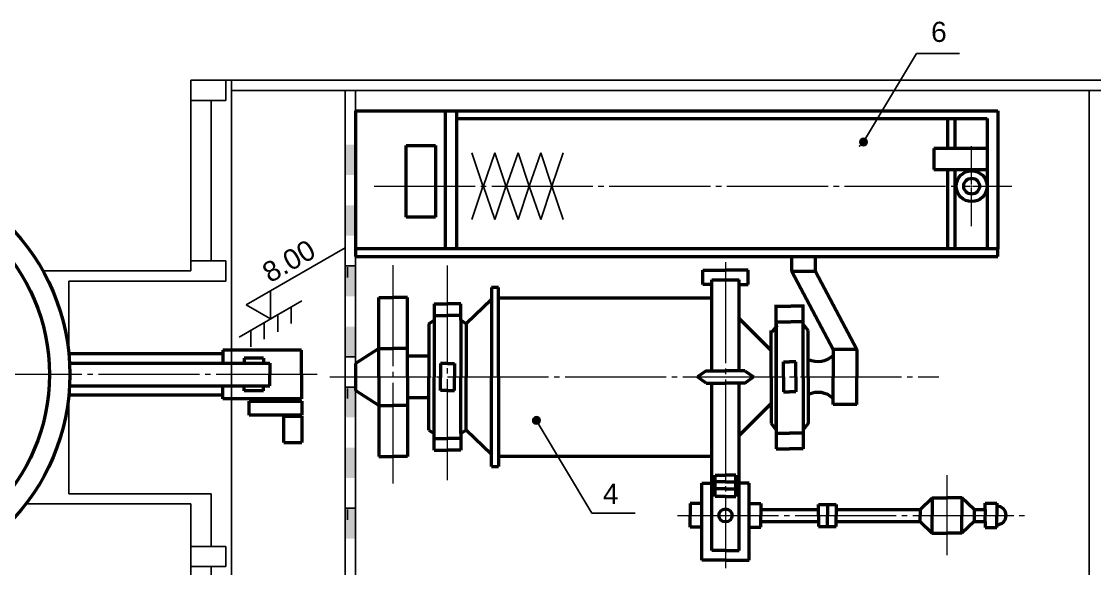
# Model space of a CAD drawing. Header units: millimetres. Extents: x 2139 to 2733, y 1509 to 1929.
# Drawn here: x 2284.6 to 2401.4, y 1667.3 to 1726.9 of the extents above; entities that cross this region are included whole.
import ezdxf

# ---------------------------------------------------------------- set-up
doc = ezdxf.new("R2010")
doc.units = ezdxf.units.MM
doc.linetypes.add('JIS_08_11', pattern=[12.8, 11, -0.6, 0.6, -0.6])
doc.layers.add('中心线', color=7, linetype='JIS_08_11', lineweight=9)
doc.layers.add('设备', color=7, linetype='Continuous', lineweight=50)
doc.layers.add('厂房', color=7, linetype='Continuous')
doc.layers.add('标注', color=7, linetype='Continuous')
doc.styles.get("Standard").update_dxf_attribs({"font": 'arial.ttf'})

# ---------------------------------------------------------------- blocks, each defined once
blk = doc.blocks.new('*U17')
at = {"layer": '中心线', "color": 0, "transparency": 16777216}
blk.add_line((70.18, 0), (-34.78, 0), dxfattribs=at)
blk = doc.blocks.new('*U25')
at = {"layer": '中心线', "color": 0, "transparency": 16777216}
for p, q in [((0, 0.17), (0, 4.37)), ((-65.03, 0), (-0.17, 0)), ((0.17, 0), (4.37, 0)), ((0, -4.37), (0, -0.17))]:
    blk.add_line(p, q, dxfattribs=at)
at = {"layer": '中心线', "color": 0, "linetype": 'Continuous', "transparency": 16777216}
for p, q in [((-0.09, 0), (0.09, 0)), ((0, -0.09), (0, 0.09))]:
    blk.add_line(p, q, dxfattribs=at)
blk = doc.blocks.new('*U26')
at = {"layer": '中心线', "color": 0, "transparency": 16777216}
blk.add_line((0, -10.49), (0, 12.88), dxfattribs=at)
blk = doc.blocks.new('*U27')
at = {"layer": '中心线', "color": 0, "transparency": 16777216}
blk.add_line((0, -15.96), (0, 7.84), dxfattribs=at)
blk = doc.blocks.new('*U29')
at = {"layer": '中心线', "color": 0, "transparency": 16777216}
blk.add_line((-29.95, 0), (36.32, 0), dxfattribs=at)

msp = doc.modelspace()

# ---------------------------------------------------------------- hatches: boundary and pattern name
at = {"layer": '厂房', "lineweight": -3, "true_color": 0x000000}
for points in [[(2319.841, 1710.139), (2319.841, 1713.439), (2320.941, 1713.439), (2320.941, 1710.139)], [(2319.841, 1703.539), (2319.841, 1706.839), (2320.941, 1706.839), (2320.941, 1703.539)], [(2319.841, 1696.939), (2319.841, 1700.239), (2320.941, 1700.239), (2320.941, 1696.939)], [(2319.841, 1690.339), (2319.841, 1693.639), (2320.941, 1693.639), (2320.941, 1690.339)], [(2319.841, 1683.739), (2319.841, 1687.039), (2320.941, 1687.039), (2320.941, 1683.739)], [(2319.841, 1677.139), (2319.841, 1680.439), (2320.941, 1680.439), (2320.941, 1677.139)], [(2319.841, 1670.539), (2319.841, 1673.839), (2320.941, 1673.839), (2320.941, 1670.539)]]:
    msp.add_hatch(color=18, dxfattribs=at).paths.add_polyline_path(points)
at = {"layer": '标注', "lineweight": -3, "true_color": 0x000000}
for points in [[(2376.65, 1713.73, 1), (2375.831, 1713.73, 1)], [(2341.057, 1683.414, -1), (2340.238, 1683.414, -1)]]:
    msp.add_hatch(color=18, dxfattribs=at).paths.add_polyline_path(points)

# ---------------------------------------------------------------- linework, layer by layer
at = {"layer": '中心线'}
for p, q in [((2361.22, 1700.657), (2361.22, 1667.302)), ((2385.342, 1668.734), (2385.342, 1677.454)), ((2355.995, 1673.056), (2393.745, 1673.056))]:
    msp.add_line(p, q, dxfattribs=at)
at = {"layer": '厂房', "color": 18, "lineweight": -3, "true_color": 0x000000}
for p, q in [((2303.049, 1699.693), (2303.049, 1720.466)), ((2307.449, 1720.466), (2303.049, 1720.466)), ((2307.449, 1720.466), (2481.802, 1720.466)), ((2307.449, 1719.366), (2481.802, 1719.366)), ((2319.841, 1687.039), (2319.841, 1719.366)), ((2320.941, 1633.426), (2320.941, 1719.366)), ((2303.049, 1718.266), (2305.249, 1718.266)), ((2305.249, 1718.266), (2306.849, 1718.266)), ((2319.841, 1710.139), (2319.841, 1713.439)), ((2320.941, 1713.439), (2320.941, 1710.139)), ((2319.841, 1703.539), (2319.841, 1706.839)), ((2320.941, 1706.839), (2320.941, 1703.539)), ((2306.849, 1700.793), (2303.049, 1700.793)), ((2303.049, 1699.693), (2286.938, 1699.693)), ((2320.941, 1700.239), (2319.841, 1700.239)), ((2319.841, 1700.239), (2320.941, 1700.239)), ((2319.841, 1696.939), (2319.841, 1700.239)), ((2320.081, 1700.095), (2320.081, 1698.995)), ((2320.081, 1698.995), (2320.081, 1700.095)), ((2320.941, 1700.239), (2320.941, 1696.939)), ((2303.049, 1698.593), (2289.76, 1698.593)), ((2289.76, 1698.593), (2289.76, 1690.665)), ((2303.049, 1698.593), (2305.249, 1698.593)), ((2305.249, 1698.593), (2306.849, 1698.593)), ((2319.841, 1690.339), (2319.841, 1693.639)), ((2320.941, 1693.639), (2320.941, 1690.339)), ((2320.941, 1690.339), (2319.841, 1690.339)), ((2319.841, 1690.339), (2320.941, 1690.339)), ((2319.841, 1683.739), (2319.841, 1687.039)), ((2319.841, 1628.045), (2319.841, 1687.039)), ((2319.841, 1687.039), (2320.941, 1687.039)), ((2320.081, 1686.895), (2320.081, 1685.795)), ((2320.081, 1685.795), (2320.081, 1686.895)), ((2320.941, 1687.039), (2320.941, 1683.739)), ((2289.76, 1686.159), (2289.76, 1675.406)), ((2319.841, 1677.139), (2319.841, 1680.439)), ((2320.941, 1680.439), (2320.941, 1677.139)), ((2305.249, 1675.406), (2289.76, 1675.406)), ((2303.049, 1674.306), (2285.08, 1674.306)), ((2303.049, 1674.306), (2303.049, 1618.585)), ((2320.941, 1673.839), (2319.841, 1673.839)), ((2319.841, 1673.839), (2320.941, 1673.839)), ((2319.841, 1670.539), (2319.841, 1673.839)), ((2320.081, 1673.695), (2320.081, 1672.595)), ((2320.081, 1672.595), (2320.081, 1673.695)), ((2320.941, 1673.839), (2320.941, 1670.539)), ((2306.848, 1669.687), (2303.049, 1669.687)), ((2306.848, 1667.487), (2303.049, 1667.487))]:
    msp.add_line(p, q, dxfattribs=at)
at = {"layer": '厂房', "lineweight": -3}
for p, q in [((2306.849, 1720.466), (2306.849, 1718.266)), ((2307.449, 1555.466), (2307.449, 1720.466)), ((2400.797, 1719.366), (2400.797, 1553.266)), ((2305.249, 1700.793), (2305.249, 1718.266)), ((2306.849, 1700.793), (2306.849, 1698.593)), ((2305.249, 1669.687), (2305.249, 1675.406)), ((2306.848, 1669.687), (2306.848, 1667.487)), ((2305.249, 1588.466), (2305.249, 1667.487))]:
    msp.add_line(p, q, dxfattribs=at)
at = {"layer": '厂房', "lineweight": 50}
msp.add_line((2320.941, 1702.083), (2320.941, 1702.083), dxfattribs=at)
at = {"layer": '标注', "color": 18, "lineweight": -3, "true_color": 0x000000}
for p, q in [((2376.15, 1713.578), (2381.993, 1723.371)), ((2381.993, 1723.371), (2386.706, 1723.371)), ((2319.841, 1702.218), (2309.059, 1695.993)), ((2311.703, 1697.52), (2311.703, 1694.466)), ((2315.128, 1696.443), (2308.279, 1692.489)), ((2313.965, 1695.772), (2313.965, 1693.971)), ((2311.703, 1694.466), (2313.286, 1695.38)), ((2312.498, 1694.871), (2312.498, 1693.07)), ((2311.031, 1694.078), (2311.031, 1692.277)), ((2340.847, 1683.08), (2346.69, 1673.287)), ((2346.69, 1673.287), (2351.403, 1673.287))]:
    msp.add_line(p, q, dxfattribs=at)
at = {"layer": '标注'}
msp.add_line((2309.059, 1695.993), (2311.703, 1694.466), dxfattribs=at)
at = {"layer": '标注', "color": 18, "lineweight": -3, "true_color": 0x000000}
for centre in [(2376.241, 1713.73), (2340.647, 1683.414)]:
    msp.add_circle(centre, 0.409, dxfattribs=at)
for p in [(2375.831, 1713.32), (2375.831, 1713.32), (2375.831, 1713.32), (2375.831, 1713.32), (2376.44, 1714.064), (2376.44, 1714.064), (2376.44, 1714.064), (2376.44, 1714.064), (2340.847, 1683.08), (2340.847, 1683.08), (2340.847, 1683.08), (2340.847, 1683.08)]:
    msp.add_point(p, dxfattribs=at)
at = {"layer": '设备', "color": 18, "lineweight": 50, "true_color": 0x000000}
for p, q in [((2320.941, 1717.127), (2388.571, 1717.127)), ((2330.732, 1717.127), (2330.732, 1702.083)), ((2331.934, 1717.127), (2331.934, 1702.083)), ((2388.571, 1717.127), (2390.848, 1717.127)), ((2390.848, 1717.127), (2390.848, 1702.083)), ((2331.934, 1716.302), (2389.692, 1716.302)), ((2385.374, 1716.302), (2385.374, 1713.039)), ((2386.176, 1716.302), (2386.176, 1713.039)), ((2389.692, 1716.302), (2389.692, 1702.083)), ((2326.468, 1713.368), (2329.663, 1713.368)), ((2326.468, 1705.539), (2326.468, 1713.368)), ((2329.663, 1713.368), (2329.663, 1705.539)), ((2389.692, 1713.039), (2383.898, 1713.039)), ((2383.898, 1713.039), (2383.898, 1710.744)), ((2383.898, 1710.744), (2389.692, 1710.744)), ((2385.374, 1710.744), (2385.374, 1702.083)), ((2386.176, 1710.744), (2386.176, 1702.083)), ((2329.663, 1705.539), (2326.468, 1705.539)), ((2368.437, 1699.636), (2368.437, 1701.253)), ((2371.013, 1699.636), (2371.013, 1701.253)), ((2358.75, 1698.223), (2358.75, 1699.761)), ((2358.75, 1699.761), (2361.22, 1699.761)), ((2363.69, 1699.761), (2361.22, 1699.761)), ((2363.69, 1698.223), (2363.69, 1699.761)), ((2372.945, 1691.152), (2368.437, 1699.636)), ((2371.013, 1699.636), (2368.437, 1699.636)), ((2375.522, 1691.152), (2371.013, 1699.636)), ((2359.73, 1698.223), (2358.75, 1698.223)), ((2359.73, 1688.828), (2359.73, 1698.714)), ((2359.73, 1698.714), (2362.709, 1698.714)), ((2362.709, 1688.828), (2362.709, 1698.714)), ((2362.709, 1688.828), (2362.709, 1698.714)), ((2362.709, 1698.223), (2363.69, 1698.223)), ((2323.489, 1688.142), (2323.489, 1696.816)), ((2323.489, 1696.816), (2325.057, 1696.816)), ((2326.626, 1696.816), (2325.057, 1696.816)), ((2326.626, 1688.142), (2326.626, 1696.816)), ((2336.521, 1697.905), (2335.768, 1697.905)), ((2335.768, 1697.905), (2335.768, 1688.142)), ((2336.521, 1688.142), (2336.521, 1697.905)), ((2329.532, 1696.11), (2329.532, 1688.142)), ((2329.532, 1696.11), (2330.97, 1696.11)), ((2332.408, 1696.11), (2330.97, 1696.11)), ((2332.408, 1694.318), (2332.408, 1696.11)), ((2335.768, 1696.596), (2332.997, 1693.935)), ((2336.521, 1696.776), (2359.73, 1696.776)), ((2366.75, 1688.142), (2366.75, 1695.984)), ((2366.869, 1695.842), (2368.324, 1695.842)), ((2369.779, 1695.842), (2368.324, 1695.842)), ((2369.66, 1688.142), (2369.66, 1695.984)), ((2329.532, 1694.855), (2330.97, 1694.855)), ((2332.408, 1694.855), (2330.97, 1694.855)), ((2362.709, 1694.521), (2366.179, 1691.024)), ((2328.943, 1693.935), (2329.532, 1694.318)), ((2328.943, 1693.935), (2328.943, 1688.142)), ((2332.997, 1693.935), (2332.408, 1694.318)), ((2332.408, 1694.318), (2332.408, 1688.142)), ((2332.997, 1693.935), (2332.997, 1688.142)), ((2366.298, 1693.056), (2366.869, 1693.757)), ((2366.75, 1693.899), (2366.75, 1688.142)), ((2366.869, 1694.14), (2368.324, 1694.14)), ((2369.779, 1694.14), (2368.324, 1694.14)), ((2370.231, 1693.198), (2369.66, 1693.899)), ((2366.179, 1688.142), (2366.179, 1693.198)), ((2370.231, 1688.142), (2370.231, 1693.198)), ((2315.095, 1691.066), (2306.507, 1691.066)), ((2306.507, 1691.066), (2306.507, 1689.64)), ((2315.095, 1688.412), (2315.095, 1691.066)), ((2323.489, 1691.257), (2320.94, 1689.604)), ((2323.489, 1691.257), (2325.057, 1691.257)), ((2326.626, 1691.257), (2325.057, 1691.257)), ((2375.522, 1691.152), (2372.945, 1691.152)), ((2372.945, 1691.152), (2372.945, 1688.142)), ((2375.522, 1691.152), (2375.522, 1688.142)), ((2306.507, 1690.665), (2289.76, 1690.665)), ((2310.933, 1690.197), (2308.851, 1690.197)), ((2310.933, 1690.197), (2310.933, 1689.64)), ((2328.943, 1690.407), (2326.626, 1690.407)), ((2289.823, 1689.64), (2311.637, 1689.64)), ((2306.507, 1689.64), (2311.637, 1689.64)), ((2311.637, 1689.64), (2311.637, 1688.412)), ((2330.97, 1689.614), (2330.209, 1689.614)), ((2330.209, 1689.614), (2330.209, 1688.142)), ((2330.97, 1689.614), (2331.73, 1689.614)), ((2331.73, 1689.614), (2331.73, 1688.142)), ((2359.117, 1688.828), (2358.183, 1688.142)), ((2359.117, 1688.828), (2361.22, 1688.828)), ((2363.323, 1688.828), (2361.22, 1688.828)), ((2363.323, 1688.828), (2364.256, 1688.142)), ((2367.54, 1688.142), (2367.54, 1689.773)), ((2367.54, 1689.773), (2368.205, 1689.773)), ((2368.87, 1689.773), (2368.205, 1689.773)), ((2368.87, 1688.142), (2368.87, 1689.773)), ((2311.637, 1687.184), (2311.637, 1688.412)), ((2315.095, 1688.412), (2315.095, 1685.758)), ((2323.489, 1688.142), (2323.489, 1679.469)), ((2326.626, 1688.142), (2326.626, 1679.469)), ((2328.943, 1682.349), (2328.943, 1688.142)), ((2329.532, 1680.174), (2329.532, 1688.142)), ((2330.209, 1686.671), (2330.209, 1688.142)), ((2331.73, 1686.671), (2331.73, 1688.142)), ((2332.408, 1681.966), (2332.408, 1688.142)), ((2332.997, 1682.349), (2332.997, 1688.142)), ((2335.768, 1678.379), (2335.768, 1688.142)), ((2336.521, 1688.142), (2336.521, 1678.379)), ((2359.117, 1687.456), (2358.183, 1688.142)), ((2363.323, 1687.456), (2364.256, 1688.142)), ((2366.179, 1688.142), (2366.179, 1683.087)), ((2366.75, 1682.386), (2366.75, 1688.142)), ((2366.75, 1688.142), (2366.75, 1680.301)), ((2367.54, 1688.142), (2367.54, 1686.512)), ((2368.87, 1688.142), (2368.87, 1686.512)), ((2369.66, 1688.142), (2369.66, 1680.301)), ((2370.231, 1688.142), (2370.231, 1683.087)), ((2372.945, 1685.133), (2372.945, 1688.142)), ((2375.522, 1685.133), (2375.522, 1688.142)), ((2289.823, 1687.184), (2311.637, 1687.184)), ((2306.507, 1685.758), (2306.507, 1687.184)), ((2310.933, 1686.627), (2308.851, 1686.627)), ((2323.489, 1685.027), (2320.94, 1686.68)), ((2330.97, 1686.671), (2330.209, 1686.671)), ((2330.97, 1686.671), (2331.73, 1686.671)), ((2359.117, 1687.456), (2361.22, 1687.456)), ((2359.73, 1669.252), (2359.73, 1687.456)), ((2363.323, 1687.456), (2361.22, 1687.456)), ((2362.709, 1669.252), (2362.709, 1687.456)), ((2362.709, 1669.252), (2362.709, 1687.456)), ((2367.54, 1686.512), (2368.205, 1686.512)), ((2368.87, 1686.512), (2368.205, 1686.512)), ((2306.507, 1686.159), (2289.76, 1686.159)), ((2315.095, 1685.758), (2306.507, 1685.758)), ((2309.372, 1683.996), (2309.372, 1685.521)), ((2309.372, 1685.521), (2315.133, 1685.521)), ((2315.133, 1685.521), (2315.133, 1683.996)), ((2328.943, 1685.878), (2326.626, 1685.878)), ((2362.709, 1681.763), (2366.179, 1685.26)), ((2375.522, 1685.133), (2372.945, 1685.133)), ((2315.133, 1683.996), (2309.372, 1683.996)), ((2323.489, 1685.027), (2325.057, 1685.027)), ((2326.626, 1685.027), (2325.057, 1685.027)), ((2313.165, 1680.99), (2313.166, 1683.875)), ((2313.166, 1683.875), (2315.128, 1683.875)), ((2315.128, 1683.875), (2315.128, 1680.99)), ((2366.179, 1683.087), (2366.75, 1682.386)), ((2370.231, 1683.087), (2369.66, 1682.386)), ((2328.943, 1682.349), (2329.532, 1681.966)), ((2332.997, 1682.349), (2332.408, 1681.966)), ((2332.408, 1681.966), (2332.408, 1680.174)), ((2335.768, 1679.689), (2332.997, 1682.349)), ((2366.75, 1682.003), (2368.205, 1682.003)), ((2369.66, 1682.003), (2368.205, 1682.003)), ((2329.532, 1681.43), (2330.97, 1681.43)), ((2332.408, 1681.43), (2330.97, 1681.43)), ((2323.489, 1679.469), (2325.057, 1679.469)), ((2326.626, 1679.469), (2325.057, 1679.469)), ((2329.532, 1680.174), (2330.97, 1680.174)), ((2332.408, 1680.174), (2330.97, 1680.174)), ((2336.521, 1679.508), (2359.73, 1679.508)), ((2366.75, 1680.301), (2368.205, 1680.301)), ((2369.66, 1680.301), (2368.205, 1680.301)), ((2360.091, 1675.116), (2360.091, 1677.435)), ((2360.091, 1677.435), (2361.22, 1677.435)), ((2362.349, 1677.435), (2361.22, 1677.435)), ((2362.349, 1675.116), (2362.349, 1677.435)), ((2358.632, 1668.202), (2358.632, 1676.564)), ((2358.632, 1676.564), (2359.73, 1676.564)), ((2361.22, 1676.734), (2360.091, 1676.734)), ((2361.22, 1675.939), (2360.091, 1675.939)), ((2361.22, 1676.734), (2362.349, 1676.734)), ((2361.22, 1675.939), (2362.349, 1675.939)), ((2363.808, 1676.564), (2362.709, 1676.564)), ((2363.808, 1668.202), (2363.808, 1676.564)), ((2361.22, 1675.116), (2360.091, 1675.116)), ((2361.22, 1675.116), (2362.349, 1675.116)), ((2382.416, 1673.702), (2383.726, 1674.983)), ((2383.726, 1674.983), (2385.342, 1674.983)), ((2383.726, 1674.983), (2383.726, 1673.056)), ((2386.959, 1674.983), (2385.342, 1674.983)), ((2388.269, 1673.702), (2386.959, 1674.983)), ((2386.959, 1674.983), (2386.959, 1673.056)), ((2358.632, 1674.349), (2357.361, 1674.349)), ((2357.361, 1674.349), (2357.361, 1673.056)), ((2363.808, 1674.349), (2365.079, 1674.349)), ((2365.079, 1674.349), (2365.079, 1673.056)), ((2365.079, 1673.702), (2371.338, 1673.702)), ((2371.338, 1673.056), (2371.338, 1674.241)), ((2371.338, 1674.241), (2373.282, 1674.241)), ((2372.31, 1674.241), (2372.31, 1673.056)), ((2373.282, 1674.241), (2373.282, 1673.056)), ((2373.282, 1673.702), (2382.416, 1673.702)), ((2382.416, 1673.702), (2382.416, 1673.056)), ((2388.269, 1673.702), (2388.269, 1673.056)), ((2388.269, 1673.702), (2389.491, 1673.702)), ((2389.491, 1673.702), (2389.491, 1674.381)), ((2389.491, 1674.381), (2390.75, 1674.381)), ((2389.491, 1673.702), (2389.491, 1673.056)), ((2390.75, 1674.381), (2390.75, 1673.056)), ((2357.361, 1671.763), (2357.361, 1673.056)), ((2365.079, 1671.763), (2365.079, 1673.056)), ((2365.079, 1672.409), (2371.338, 1672.409)), ((2371.338, 1673.056), (2371.338, 1671.87)), ((2372.31, 1671.87), (2372.31, 1673.056)), ((2373.282, 1671.87), (2373.282, 1673.056)), ((2373.282, 1672.409), (2382.416, 1672.409)), ((2382.416, 1672.409), (2382.416, 1673.056)), ((2382.416, 1672.409), (2383.726, 1671.129)), ((2383.726, 1671.129), (2383.726, 1673.056)), ((2386.959, 1671.129), (2386.959, 1673.056)), ((2388.269, 1672.409), (2386.959, 1671.129)), ((2388.269, 1673.056), (2388.269, 1672.409)), ((2388.269, 1672.409), (2389.491, 1672.409)), ((2389.491, 1672.409), (2389.491, 1673.056)), ((2389.491, 1672.409), (2389.491, 1671.73)), ((2390.75, 1671.73), (2390.75, 1673.056)), ((2358.632, 1671.763), (2357.361, 1671.763)), ((2363.808, 1671.763), (2365.079, 1671.763)), ((2371.338, 1671.87), (2373.282, 1671.87)), ((2383.726, 1671.129), (2385.342, 1671.129)), ((2386.959, 1671.129), (2385.342, 1671.129)), ((2389.491, 1671.73), (2390.75, 1671.73)), ((2361.22, 1669.252), (2359.73, 1669.252)), ((2361.22, 1669.252), (2362.709, 1669.252)), ((2361.22, 1669.252), (2362.709, 1669.252)), ((2361.22, 1668.202), (2358.632, 1668.202)), ((2361.22, 1668.202), (2363.808, 1668.202))]:
    msp.add_line(p, q, dxfattribs=at)
at = {"layer": '设备', "lineweight": 50}
for p, q in [((2320.941, 1717.127), (2320.941, 1701.253)), ((2390.848, 1702.083), (2320.941, 1702.083)), ((2390.848, 1701.253), (2390.848, 1702.083)), ((2320.941, 1701.253), (2390.848, 1701.253)), ((2308.851, 1686.627), (2308.851, 1687.184)), ((2313.165, 1680.99), (2315.128, 1680.99))]:
    msp.add_line(p, q, dxfattribs=at)
at = {"layer": '设备', "color": 18, "lineweight": -3, "true_color": 0x000000}
for p, q in [((2333.618, 1712.547), (2334.846, 1708.841)), ((2336.133, 1712.546), (2334.845, 1708.84)), ((2336.134, 1712.549), (2337.362, 1708.843)), ((2338.65, 1712.549), (2337.362, 1708.843)), ((2338.65, 1712.549), (2339.851, 1708.923)), ((2341.111, 1712.549), (2339.851, 1708.923)), ((2341.111, 1712.549), (2342.313, 1708.923)), ((2343.573, 1712.549), (2342.313, 1708.923)), ((2333.618, 1705.298), (2334.846, 1709.004)), ((2336.134, 1705.298), (2334.846, 1709.004)), ((2336.134, 1705.298), (2337.362, 1709.004)), ((2338.65, 1705.298), (2337.362, 1709.004)), ((2338.65, 1705.298), (2339.851, 1708.923)), ((2341.111, 1705.298), (2339.851, 1708.923)), ((2341.111, 1705.298), (2342.313, 1708.923)), ((2343.573, 1705.298), (2342.313, 1708.923)), ((2309.565, 1693.232), (2309.565, 1691.437))]:
    msp.add_line(p, q, dxfattribs=at)
at = {"layer": '设备'}
for p, q in [((2308.851, 1690.197), (2308.851, 1689.64)), ((2320.94, 1689.604), (2320.94, 1686.68)), ((2310.933, 1686.627), (2310.933, 1687.184))]:
    msp.add_line(p, q, dxfattribs=at)
at = {"layer": '设备', "linetype": 'JIS_08_11'}
msp.add_line((2335.768, 1678.379), (2336.521, 1678.379), dxfattribs=at)
at = {"layer": '设备'}
for radius in [23.165, 20.944]:
    msp.add_circle((2266.705, 1688.412), radius, dxfattribs=at)
at = {"layer": '设备', "color": 18, "lineweight": 50, "true_color": 0x000000}
for centre, radius in [((2388.01, 1708.923), 1.682), ((2388.01, 1708.923), 0.866), ((2361.22, 1673.056), 0.712)]:
    msp.add_circle(centre, radius, dxfattribs=at)
for centre, radius, start, end in [((2371.278, 1692.243), 2.42, 244.3657, 313.5684), ((2371.278, 1684.042), 2.42, 46.4316, 115.6343), ((2390.75, 1673.056), 1.009, 270, 90)]:
    msp.add_arc(centre, radius, start, end, dxfattribs=at)

# ---------------------------------------------------------------- block references
at = {"layer": '中心线', "color": 18, "true_color": 0x000000}
for name, p in [('*U25', (2388.01, 1708.923)), ('*U27', (2325.057, 1692.479)), ('*U26', (2330.97, 1687.406)), ('*U17', (2246.606, 1688.412))]:
    msp.add_blockref(name, p, dxfattribs=at)
at = {"layer": '中心线'}
msp.add_blockref('*U29', (2348.125, 1688.142), dxfattribs=at)

# ---------------------------------------------------------------- texts
at = {"layer": '标注', "color": 18, "lineweight": -3, "true_color": 0x000000}
for s, insert, char_height, width, attachment_point in [(' {\\H1.6x;6}', (2383.059, 1726.838), 1.375, 4.26681, 1), ('4', (2347.878, 1674.32), 2.2, 2.48521, 7)]:
    msp.add_mtext(s, dxfattribs=dict(at, insert=insert, char_height=char_height, width=width, attachment_point=attachment_point))
at = {"layer": '标注', "color": 18, "lineweight": -3, "true_color": 0x000000, "insert": (2309.817, 1699.81), "char_height": 1.83333, "width": 15.25652, "attachment_point": 1, "rotation": 30}
msp.add_mtext('{\\H1.2x; 8.00}', dxfattribs=at)

doc.saveas('drawing.dxf')
